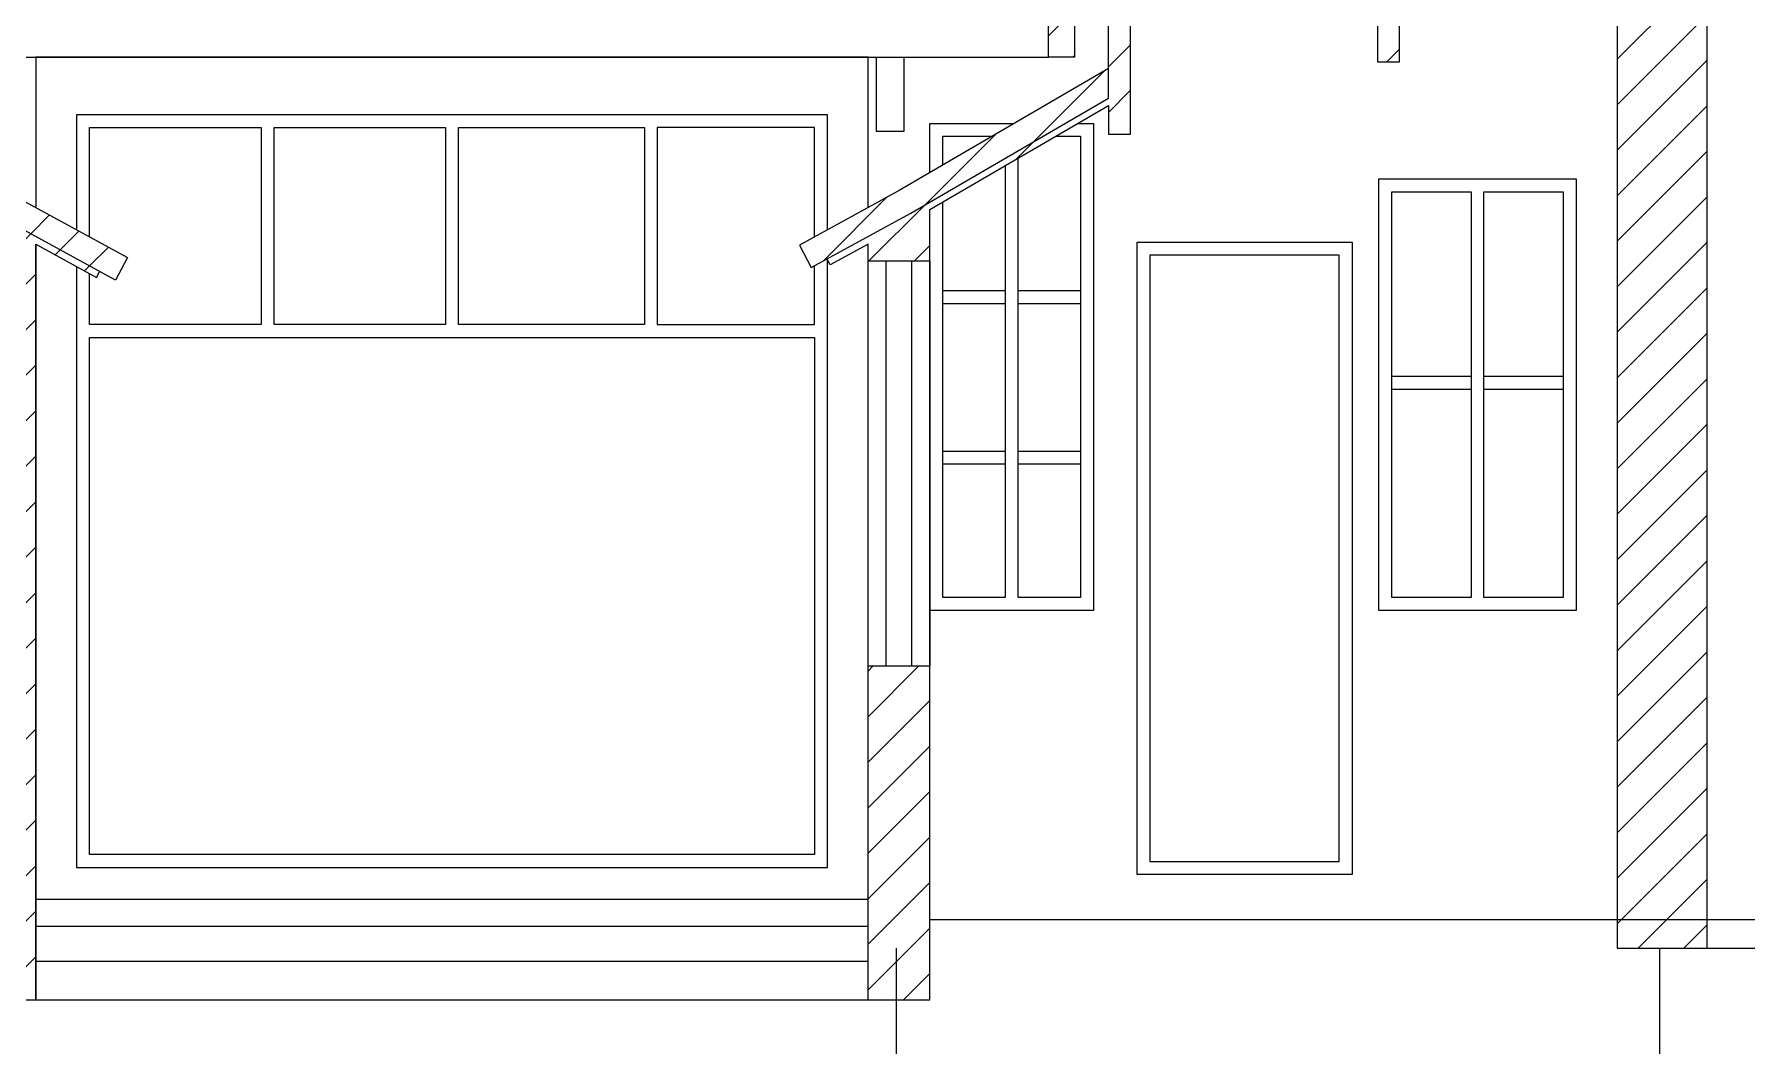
# Model space of a CAD drawing. Extents: x -20250 to 331240, y -699 to 63168.
# Drawn here: x 269177 to 275825, y 7227 to 11157 of the extents above; entities that cross this region are included whole.
import ezdxf

# ---------------------------------------------------------------- set-up
doc = ezdxf.new("R2010")
doc.units = 0
doc.header["$LTSCALE"] = 1000
doc.header["$MEASUREMENT"] = 0
for name, color, linetype in [('DOTE', 1, 'Continuous'), ('PUB_HATCH', 8, 'Continuous'), ('WALL', 9, 'Continuous'), ('窗', 4, 'Continuous'), ('门', 4, 'Continuous')]:
    doc.layers.add(name, color=color, linetype=linetype)
pattern_1 = [(45, (-59853.03, 80703.54), (-88.388383, 88.388383), [])]

msp = doc.modelspace()

# ---------------------------------------------------------------- hatches: boundary and pattern name
at = {"layer": 'PUB_HATCH'}
h = msp.add_hatch(dxfattribs=at)
h.set_pattern_fill('普通砖', color=256, scale=50, style=0)
h.set_pattern_definition(pattern_1)
h.paths.add_polyline_path([(275671.7, 15435.5), (275701.5, 15435.5), (275701.5, 15460.6), (275671.7, 15460.6), (275671.7, 15707), (275322, 15707), (275322, 15325.5), (274812.3, 15041.6), (274196.5, 14724.1), (273202.2, 14225.2), (272672.4, 13948), (272684, 13925.7), (273213.7, 14202.9), (274207.9, 14701.7), (274824.2, 15019.5), (275322, 15296.8), (275322, 14161.2), (275327.5, 14163), (275335.6, 14164.9), (275344.7, 14166.1), (275354, 14166.3), (275363.1, 14165.7), (275372, 14164.1), (275381, 14161.5), (275389.2, 14158.3), (275396.9, 14154.4), (275404.2, 14149.7), (275411.2, 14144.2), (275417.4, 14138.3), (275423, 14131.8), (275428.1, 14124.6), (275432.5, 14117), (275436.1, 14109), (275439.1, 14100.4), (275441.1, 14091.7), (275442.2, 14082.6), (275442.4, 14073.2), (275441.7, 14064.2), (275440.1, 14055.3), (275437.7, 14046.6), (275434.4, 14038.3), (275430.4, 14030.6), (275425.6, 14023.2), (275420.1, 14016.2), (275414.2, 14010.1), (275407.8, 14004.5), (275400.4, 13999.3), (275392.9, 13995), (275385.1, 13991.4), (275376.7, 13988.6), (275367.6, 13986.5), (275358.4, 13985.3), (275349, 13985.2), (275340, 13985.9), (275331.2, 13987.5), (275322, 13990.1), (275322, 11245.6), (273214.9, 11245.6), (273214.9, 12223.6), (273114.9, 12223.6), (273114.9, 11067.9), (273214.9, 11067.9), (273214.9, 11205.9), (273347.3, 11205.9), (273347.3, 10908.7), (272580.7, 10462.1), (272256.1, 10284.3), (272256.1, 10282.1), (272267.4, 10260.4), (272414, 10341.6), (272414, 10276.4), (272653.9, 10276.4), (272653.9, 10475.7), (273347.3, 10879.7), (273347.3, 10768.9), (273433.4, 10768.9), (273433.4, 11205.9), (274391.3, 11205.9), (274391.3, 11049.9), (274477.4, 11049.9), (274477.4, 11205.9), (275322, 11205.9), (275322, 7605.9), (275671.7, 7605.9)])
h = msp.add_hatch(dxfattribs=at)
h.set_pattern_fill('普通砖', color=256, scale=50, style=0)
h.set_pattern_definition(pattern_1)
h.paths.add_polyline_path([(269183.5, 10341.6), (269418.6, 10212), (269430.9, 10235.4), (269016.8, 10462.1), (268277.2, 10893.1), (268277.2, 11205.9), (268450.1, 11205.9), (268450.1, 11067.9), (268550.1, 11067.9), (268550.1, 12223.6), (268450.1, 12223.6), (268450.1, 11245.6), (266447.5, 11245.6), (266447.5, 12122.3), (266097.9, 12122.3), (266097.9, 10577.2), (266023.6, 10577.2), (266023.6, 10511.1), (266097.9, 10511.1), (266097.9, 9984.4), (266447.5, 9984.4), (266447.5, 11205.9), (267292.2, 11205.9), (267292.2, 11049.9), (267378.2, 11049.9), (267378.2, 11205.9), (268191.1, 11205.9), (268191.1, 10753.2), (268277.2, 10753.2), (268277.2, 10864.1), (268943.6, 10475.7), (268943.6, 7405.7), (269183.5, 7405.7)])
h = msp.add_hatch(dxfattribs=at)
h.set_pattern_fill('普通砖', color=256, scale=50, style=0)
h.set_pattern_definition(pattern_1)
h.paths.add_polyline_path([(269062, 10550.2), (268277.2, 11007.5), (268277.2, 10893.1), (269016.8, 10462.1), (269492.7, 10201.5), (269538.6, 10289.3)])
h = msp.add_hatch(dxfattribs=at)
h.set_pattern_fill('普通砖', color=256, scale=50, style=0)
h.set_pattern_definition(pattern_1)
h.paths.add_polyline_path([(273347.3, 10908.7), (273347.3, 11023.2), (272535.5, 10550.2), (272147.4, 10337.8), (272193.4, 10250), (272580.7, 10462.1)])
h = msp.add_hatch(dxfattribs=at)
h.set_pattern_fill('普通砖', color=256, scale=50, style=0)
h.set_pattern_definition(pattern_1)
h.paths.add_polyline_path([(272653.9, 8701.2), (272414, 8701.2), (272414, 7405.7), (272653.9, 7405.7)])

# ---------------------------------------------------------------- linework, layer by layer
at = {"layer": 'DOTE'}
for p, q in [((272524.6, 6778.4, 0), (272524.6, 7605.9, 0)), ((275487.7, 6647.8, 0), (275487.7, 7605.9, 0))]:
    msp.add_line(p, q, dxfattribs=at)
at = {"layer": 'DOTE', "elevation": 0}
for points in [[(272653.9, 7717.3), (279047.2, 7717.3)], [(275671.7, 7605.9), (279047.2, 7605.9)]]:
    msp.add_lwpolyline(points, dxfattribs=at)
at = {"layer": 'WALL'}
for points in [[(268943.6, 7405.7, 0), (272653.9, 7405.7, 0), (272653.9, 10475.7, 0), (273347.3, 10879.7, 0), (273347.3, 10768.9, 0), (273433.4, 10768.9, 0), (273433.4, 11205.9, 0), (274391.3, 11205.9, 0), (274391.3, 11049.9, 0), (274477.4, 11049.9, 0), (274477.4, 11205.9, 0), (275322, 11205.9, 0), (275322, 7605.9, 0), (275671.7, 7605.9, 0), (275671.7, 15435.5, 0), (275701.5, 15435.5, 0), (275701.5, 15460.6, 0), (275671.7, 15460.6, 0)], [(268277.2, 11007.5, 0), (269062, 10550.2, 0), (269538.6, 10289.3, 0), (269492.7, 10201.5, 0), (269016.8, 10462.1, 0), (268277.2, 10893.1, 0), (268277.2, 11205.9, 0), (268450.1, 11205.9, 0), (268450.1, 11067.9, 0), (268550.1, 11067.9, 0), (268550.1, 14169.1, 0), (268450.1, 14169.1, 0), (268450.1, 11245.6, 0), (266447.5, 11245.6, 0), (266447.5, 13990.8, 0)], [(273347.3, 11023.2, 0), (272535.5, 10550.2, 0), (272147.4, 10337.8, 0), (272193.4, 10250, 0), (272580.7, 10462.1, 0), (273347.3, 10908.7, 0), (273347.3, 11205.9, 0), (273214.9, 11205.9, 0), (273214.9, 11067.9, 0), (273114.9, 11067.9, 0), (273114.9, 13977.2, 0)], [(268550.1, 11067.9, 0), (273114.9, 11067.9, 0)], [(272414, 10483.7, 0), (272414, 11067.9, 0), (269183.5, 11067.9, 0), (269183.5, 10483.7, 0)], [(272445.6, 11067.9, 0), (272445.6, 10779.7, 0), (272554.9, 10779.7, 0), (272554.9, 11067.9, 0)], [(272256.1, 10397.2, 0), (272256.1, 10844.1, 0), (269341.5, 10844.1, 0), (269341.5, 10397.2, 0)], [(269183.5, 10341.6, 0), (269183.5, 7796.9, 0), (272414, 7796.9, 0), (272414, 10341.6, 0)], [(269183.5, 10341.6, 0), (269183.5, 7405.7, 0), (269183.5, 10341.6, 0), (269418.6, 10212, 0), (269430.3, 10234.2, 0)], [(272414, 7405.7, 0), (272414, 10341.6, 0), (272267.4, 10260.4, 0), (272255.8, 10282.7, 0)], [(269341.5, 10254.5, 0), (269341.5, 7920.1, 0), (272256.1, 7920.1, 0), (272256.1, 10284.3, 0)], [(269183.5, 7796.9, 0), (272414, 7796.9, 0)], [(272653.9, 7717.3, 0), (275322, 7717.3, 0)], [(269183.5, 7691.2, 0), (272414, 7691.2, 0)], [(269183.5, 7556.4, 0), (272414, 7556.4, 0)]]:
    msp.add_polyline3d(points, dxfattribs=at)
at = {"layer": '窗'}
for points in [[(272653.9, 10619.2, 0), (272653.9, 10810.2, 0)], [(273228, 10810.2, 0), (273288.7, 10810.2, 0), (273288.7, 8918.2, 0), (272653.9, 8918.2, 0), (272653.9, 10276.4, 0)], [(272653.9, 10810.2, 0), (272981.8, 10810.2, 0)], [(272703.9, 10648.3, 0), (272703.9, 10760.2, 0), (272896, 10760.2, 0)], [(273142.2, 10760.2, 0), (273238.7, 10760.2, 0), (273238.7, 8968.2, 0), (272996.3, 8968.2, 0)], [(272946.3, 10646.1, 0), (272946.3, 8968.2, 0)], [(272996.3, 8968.2, 0), (272996.3, 10675.2, 0)], [(272946.3, 8968.2, 0), (272703.9, 8968.2, 0), (272703.9, 10504.8, 0)], [(272484, 8701.2, 0), (272484, 10276.4, 0)], [(272584, 8701.2, 0), (272584, 10276.4, 0)], [(272703.9, 10160.9, 0), (272946.3, 10160.9, 0)], [(272703.9, 10110.9, 0), (272946.3, 10110.9, 0)], [(272996.3, 10160.9, 0), (273238.7, 10160.9, 0)], [(272996.3, 10110.9, 0), (273238.7, 10110.9, 0)], [(274447.3, 9828.4, 0), (274755.1, 9828.4, 0)], [(274447.3, 9778.5, 0), (274755.1, 9778.4, 0)], [(274805.1, 9828.4, 0), (275112.8, 9828.4, 0)], [(274805.1, 9778.4, 0), (275112.8, 9778.5, 0)], [(272703.9, 9537.2, 0), (272946.3, 9537.2, 0)], [(272996.3, 9537.2, 0), (273238.7, 9537.2, 0)], [(272703.9, 9487.2, 0), (272946.3, 9487.2, 0)], [(272996.3, 9487.2, 0), (273238.7, 9487.2, 0)]]:
    msp.add_polyline3d(points, dxfattribs=at)
for points in [[(274397.3, 10594.7, 0), (275162.8, 10594.7, 0), (275162.8, 8918.2, 0), (274397.3, 8918.2, 0)], [(274755.1, 8968.2, 0), (274447.3, 8968.2, 0), (274447.3, 10544.7, 0), (274755.1, 10544.7, 0)], [(274805.1, 8968.2, 0), (274805.1, 10544.7, 0), (275112.8, 10544.7, 0), (275112.8, 8968.2, 0)], [(272414, 10276.4, 0), (272653.9, 10276.4, 0), (272653.9, 8701.2, 0), (272414, 8701.2, 0)]]:
    msp.add_polyline3d(points, close=True, dxfattribs=at)
at = {"layer": '门'}
for points in [[(272256.1, 10844.1, 0), (269341.5, 10844.1, 0), (269341.5, 10397.2, 0)], [(272256.1, 10397.2, 0), (272256.1, 10844.1, 0)], [(269391.5, 10369.9, 0), (269391.5, 10794.1, 0), (270058.5, 10794.1, 0), (270058.5, 10028.6, 0), (269391.5, 10028.6, 0)], [(272206.1, 10369.9, 0), (272206.1, 10794.1, 0), (271595.9, 10794.1, 0), (271595.9, 10028.6, 0)], [(269341.5, 10254.5, 0), (269341.5, 7920.2, 0), (272256.1, 7920.2, 0), (272256.1, 10284.3, 0)], [(271595.9, 10028.6, 0), (272206.1, 10028.6, 0), (272206.1, 10256.9, 0)], [(269391.5, 10028.6, 0), (269391.5, 10226.9, 0)]]:
    msp.add_polyline3d(points, dxfattribs=at)
for points in [[(270108.5, 10028.6, 0), (270108.5, 10794.1, 0), (270773.8, 10794.1, 0), (270773.8, 10028.6, 0)], [(270823.8, 10028.6, 0), (270823.8, 10794.1, 0), (271545.9, 10794.1, 0), (271545.9, 10028.6, 0)], [(273458.2, 10349, 0), (274293.2, 10349, 0), (274293.2, 7892.4, 0), (273458.2, 7892.4, 0)], [(274243.2, 10299, 0), (273508.2, 10299, 0), (273508.2, 7942.4, 0), (274243.2, 7942.4, 0)], [(269391.5, 9978.6, 0), (272206.1, 9978.6, 0), (272206.1, 7970.2, 0), (269391.5, 7970.2, 0)]]:
    msp.add_polyline3d(points, close=True, dxfattribs=at)

doc.saveas('drawing.dxf')
